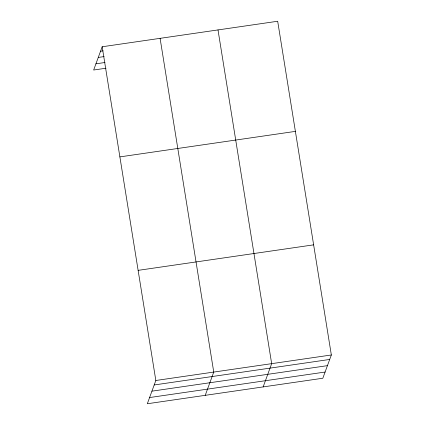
<?xml version="1.0" encoding="UTF-8"?>
<svg xmlns="http://www.w3.org/2000/svg" width="425" height="425" viewBox="0 0 425 425"><rect width="100%" height="100%" fill="white"/><g stroke="black" fill="none" stroke-linecap="round" stroke-linejoin="round"><path stroke-width="0.64" d="M102.175 46.761L155.832 380.492L147.321 403.75L322.825 378.239L331.341 354.981L277.679 21.25L102.175 46.761L93.659 70.019L106.027 68.223M205.238 395.33L213.748 372.072L160.092 38.34M263.155 386.915L271.665 363.657L218.004 29.925M100.539 51.234L103.137 50.857M98.265 57.433L104.125 56.578M95.933 63.819L105.039 62.496M119.882 156.889L295.386 131.383M138.125 270.358L313.629 244.848M155.832 380.492L331.341 354.981M154.195 384.965L329.699 359.454M151.927 391.165L327.431 365.654M149.589 397.55L325.093 372.04"/></g></svg>
